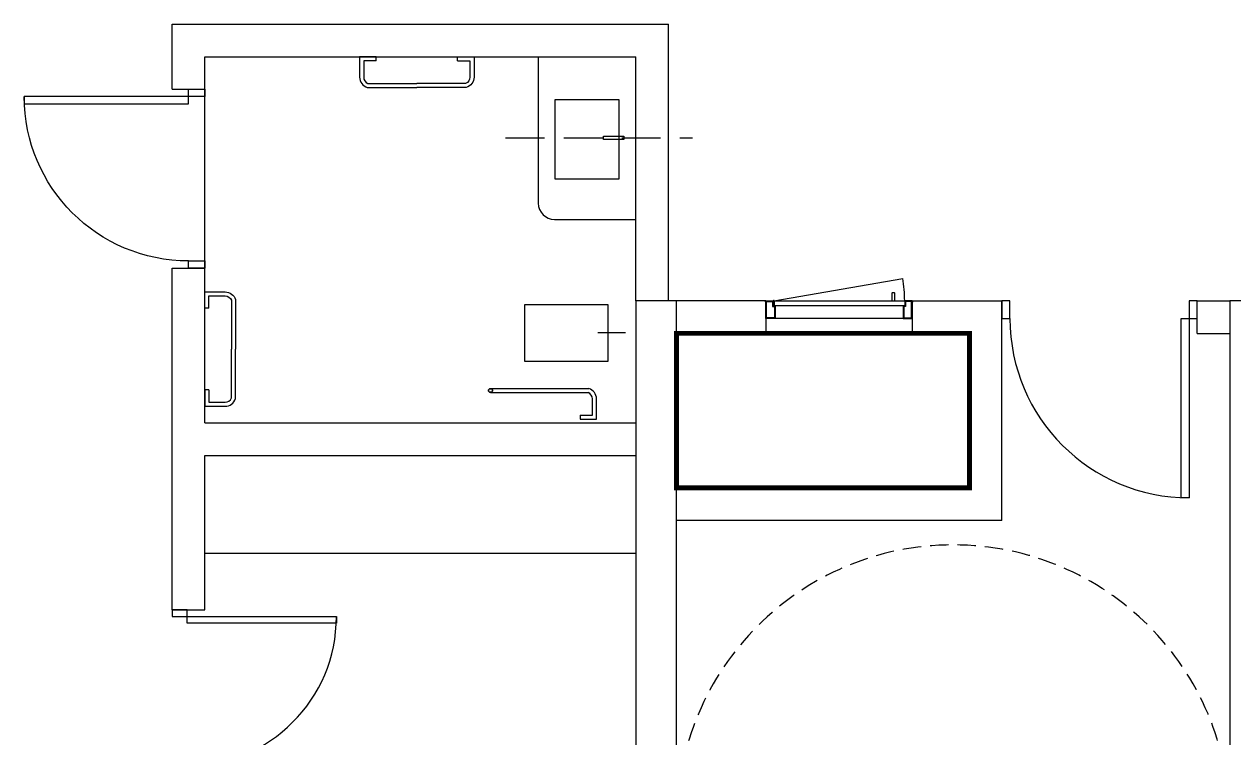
# Model space of a CAD drawing. Header units: feet. Extents: x 1421395 to 1426379, y -945253 to -943919.
# Drawn here: x 1424564.9 to 1424854.3, y -944860.4 to -944689.7 of the extents above; entities that cross this region are included whole.
import ezdxf

# ---------------------------------------------------------------- set-up
doc = ezdxf.new("R2010")
doc.units = ezdxf.units.FT
for name, pattern in [('Xref Typical$0$00_xref_ser core$0$00_xref_ser core$0$00_101_typ xref core$0$A- xref 104$0$HIDDEN2', [4.7625, 3.175, -1.5875]), ('Xref Typical$0$00_xref_ser core$0$00_xref_ser core$0$00_101_typ xref core$0$HIDDEN2', [4.7625, 3.175, -1.5875]), ('Xref Typical$0$STAIR$0$HIDDEN', [0.375, 0.25, -0.125])]:
    doc.linetypes.add(name, pattern=pattern)
for name, color, linetype in [('E--concrete-2', 4, 'Continuous'), ('Xref Typical$0$07--dim-1', 8, 'Continuous'), ('Xref Typical$0$F--Blockwall', 3, 'Continuous'), ('Xref Typical$0$L--doors-1', 1, 'Continuous'), ('Xref Typical$0$N--Fixtures', 1, 'Continuous'), ('Xref Typical$0$STAIR$0$L--stairs-1', 1, 'Continuous')]:
    doc.layers.add(name, color=color, linetype=linetype)
doc.layers.add('pline', color=210, linetype='Continuous', lineweight=5)
doc.layers.get('Xref Typical$0$07--dim-1').off()

# ---------------------------------------------------------------- blocks, each defined once
blk = doc.blocks.new('Xref Typical$0$A$C04CA7957')
at = {"layer": 'Xref Typical$0$STAIR$0$L--stairs-1', "linetype": 'Xref Typical$0$STAIR$0$HIDDEN', "ltscale": 450}
blk.add_arc((48441.1, 5499.7, 0), 1700, 0, 180, dxfattribs=at)
blk = doc.blocks.new('Xref Typical$0$00_xref_ser core$0$00_xref_ser core$0$D-1100')
at = {"layer": 'Xref Typical$0$L--doors-1', "color": 5}
for points in [[(45, 50), (45, 1060), (90, 1060), (90, 50)], [(0, -50), (45, -50), (45, 50), (0, 50)], [(1055, -50), (1100, -50), (1100, 50), (1055, 50)]]:
    blk.add_lwpolyline(points, close=True, dxfattribs=at)
at = {"layer": 'Xref Typical$0$L--doors-1'}
blk.add_arc((45, 50), 1010, 0, 90, dxfattribs=at)
blk = doc.blocks.new('Xref Typical$0$00_xref_ser core$0$00_xref_ser core$0$00_101_typ xref core$0$A- xref 104$0$WC-1')
at = {"layer": 'Xref Typical$0$N--Fixtures'}
for p, q in [((-175, 225), (-175, 735)), ((-175, 735), (175, 735)), ((175, 735), (175, 225)), ((175, 225), (-175, 225))]:
    blk.add_line(p, q, dxfattribs=at)
at = {"layer": 'Xref Typical$0$N--Fixtures', "color": 14, "linetype": 'Xref Typical$0$00_xref_ser core$0$00_xref_ser core$0$00_101_typ xref core$0$A- xref 104$0$HIDDEN2', "ltscale": 360}
blk.add_line((0, 117), (0, 286.4), dxfattribs=at)
blk = doc.blocks.new('Xref Typical$0$00_xref_ser core$0$00_xref_ser core$0$A$C3D8E077B')
at = {"layer": 'Xref Typical$0$N--Fixtures'}
for p, q in [((-493.8, -36.1, 0), (-493.8, -11.1, 0)), ((7.5, -36.1, 0), (7.5, -11.1, 0))]:
    blk.add_line(p, q, dxfattribs=at)
at = {"layer": 'Xref Typical$0$N--Fixtures', "elevation": 0}
for points in [[(-493.8, -11.1), (-594.8, -11.1), (-594.8, -136.1, 0.32919), (-547.4, -200.3), (-242.8, -200.3)], [(-493.8, -36.1), (-569.8, -36.1), (-569.8, -136.1, 0.30742), (-543.2, -175.3), (-243.2, -175.3)], [(7.5, -36.1), (83.5, -36.1), (83.5, -136.1, -0.30742), (56.8, -175.3), (-243.2, -175.3)], [(7.5, -11.1), (108.5, -11.1), (108.5, -136.1, -0.32919), (61, -200.3), (-243.1, -200.3)]]:
    blk.add_lwpolyline(points, format="xyb", dxfattribs=at)
blk = doc.blocks.new('Xref Typical$0$00_xref_ser core$0$00_xref_ser core$0$00_101_typ xref core$0$A$C74D94339')
at = {"layer": 'Xref Typical$0$N--Fixtures', "linetype": 'Xref Typical$0$00_xref_ser core$0$00_xref_ser core$0$00_101_typ xref core$0$HIDDEN2', "ltscale": 75}
blk.add_line((0, -726.9), (0, 422.2), dxfattribs=at)
at = {"layer": 'Xref Typical$0$N--Fixtures', "color": 14}
for p, q in [((-10, -125), (-10, 0)), ((-10, 0), (10, 0)), ((10, 0), (10, -125)), ((10, -125), (-10, -125))]:
    blk.add_line(p, q, dxfattribs=at)
at = {"layer": 'Xref Typical$0$N--Fixtures', "extrusion": (-2.95142e-11, 1.35311e-08, 1), "elevation": 0}
blk.add_lwpolyline([(-235.5, -31.5), (254.5, -31.5), (254.5, -421.5), (-235.5, -421.5)], close=True, dxfattribs=at)
blk = doc.blocks.new('Xref Typical$0$00_xref_ser core$0$00_xref_ser core$0$SD- shutter')
at = {"layer": 'Xref Typical$0$L--doors-1'}
for p, q in [((57, 0), (843, 0)), ((852, -108), (58.9, -246.2))]:
    blk.add_line(p, q, dxfattribs=at)
for points in [[(45, -108), (45, -78), (57, -78), (57, 0), (0, 0), (0, -108)], [(855, -108), (855, -78), (843, -78), (843, 0), (900, 0), (900, -108)], [(41, -104), (41, -74), (53, -74), (53, -4), (4, -4), (4, -104)], [(859, -104), (859, -74), (847, -74), (847, -4), (896, -4), (896, -104)], [(47, -78), (851, -78), (851, -108), (47, -108)], [(851, -108), (849, -108), (849, -78), (851, -78)], [(855, -108), (853, -108), (853, -78), (855, -78)]]:
    blk.add_lwpolyline(points, close=True, dxfattribs=at)
for points in [[(0, -103), (-5, -103)], [(-5, -103), (-5, -108)], [(900, -103), (905, -103), (905, -108)]]:
    blk.add_lwpolyline(points, dxfattribs=at)
blk.add_lwpolyline([(108, -108), (108, -152, 0.414214), (114, -158), (120, -158, 0.414214), (126, -152), (126, -108)], format="xyb", dxfattribs=at)
blk.add_circle((852, -108), 1, dxfattribs=at)
for centre, radius, end in [((854, -108), 807, 189.8595), ((852, -108), 3, 0)]:
    blk.add_arc(centre, radius, 180, end, dxfattribs=at)

msp = doc.modelspace()

# ---------------------------------------------------------------- linework, layer by layer
at = {"layer": 'E--concrete-2', "extrusion": (-6.24309e-13, 1.25923e-06, 1), "elevation": -1.15}
for points in [[(1424711.23, -945102.28), (1424720.96, -945102.28), (1424720.96, -944755.9), (1424711.23, -944755.9)], [(1424853.29, -945102.28), (1424863.02, -945102.28), (1424863.02, -944755.9), (1424853.29, -944755.9)]]:
    msp.add_lwpolyline(points, close=True, dxfattribs=at)
at = {"layer": 'pline', "color": 4, "linetype": 'Continuous', "extrusion": (-7.30952e-16, 1.25923e-06, 1), "const_width": 1.17, "elevation": -1.13}
msp.add_lwpolyline([(1424720.96, -944800.66), (1424791.01, -944800.66), (1424791.01, -944763.69), (1424720.96, -944763.69)], close=True, dxfattribs=at)
at = {"layer": 'Xref Typical$0$F--Blockwall', "extrusion": (-7.30952e-16, 1.25923e-06, 1)}
for p, q in [((1424600.31, -944689.74, 0.04), (1424719.01, -944689.74, 0.04)), ((1424600.31, -944705.31, 0.04), (1424600.31, -944689.74, 0.04)), ((1424719.01, -944697.53, 0.04), (1424719.01, -944689.74, 0.04)), ((1424608.09, -944697.53, 0.04), (1424711.23, -944697.53, 0.04)), ((1424608.09, -944705.31, 0.04), (1424608.09, -944697.53, 0.04)), ((1424711.23, -944755.9, 0.04), (1424711.23, -944697.53, 0.04)), ((1424719.01, -944755.9, 0.04), (1424719.01, -944697.53, 0.04)), ((1424600.31, -944705.31, 0.04), (1424608.09, -944705.31, 0.04)), ((1424600.31, -944748.12, 0.04), (1424608.09, -944748.12, 0.04)), ((1424600.31, -944829.85, 0.04), (1424600.31, -944748.12, 0.04)), ((1424608.09, -944785.09, 0.04), (1424608.09, -944748.12, 0.04)), ((1424742.33, -944755.9, 0.04), (1424720.92, -944755.9, 0.04)), ((1424742.33, -944755.9, 0.04), (1424742.33, -944763.69, 0.04)), ((1424777.35, -944755.9, 0.04), (1424777.35, -944763.69, 0.04)), ((1424777.35, -944755.9, 0.04), (1424790.97, -944755.9, 0.04)), ((1424791.01, -944755.9, 0.04), (1424798.8, -944755.9, 0.04)), ((1424798.8, -944808.44, 0.04), (1424798.8, -944755.9, 0.04)), ((1424845.5, -944755.9, 0.04), (1424853.28, -944755.9, 0.04)), ((1424845.5, -944763.69, 0.04), (1424845.5, -944755.9, 0.04)), ((1424742.33, -944763.69, 0.04), (1424720.92, -944763.69, 0.04)), ((1424777.35, -944763.69, 0.04), (1424790.97, -944763.69, 0.04)), ((1424791.01, -944800.66, 0.04), (1424791.01, -944763.69, 0.04)), ((1424845.5, -944763.69, 0.04), (1424853.28, -944763.69, 0.04)), ((1424608.09, -944785.09, 0.04), (1424711.23, -944785.09, 0.04)), ((1424608.09, -944792.88, 0.04), (1424711.23, -944792.88, 0.04)), ((1424608.09, -944829.85, 0.04), (1424608.09, -944792.88, 0.04)), ((1424791.01, -944800.66, 0.04), (1424720.96, -944800.66, 0.04)), ((1424798.8, -944808.44, 0.04), (1424720.96, -944808.44, 0.04)), ((1424600.31, -944829.85, 0.04), (1424608.09, -944829.85, 0.04))]:
    msp.add_line(p, q, dxfattribs=at)
at = {"layer": 'Xref Typical$0$L--doors-1', "extrusion": (-7.30952e-16, 1.25923e-06, 1)}
for p, q in [((1424608.09, -944748.12, 0.04), (1424608.09, -944705.31, 0.04)), ((1424742.33, -944763.69, 0.04), (1424777.35, -944763.69, 0.04))]:
    msp.add_line(p, q, dxfattribs=at)
at = {"layer": 'Xref Typical$0$N--Fixtures', "extrusion": (-1.82638e-08, 1.25802e-06, 1)}
for p, q in [((1424687.88, -944697.53, 0.04), (1424687.88, -944732.55, 0.04)), ((1424691.77, -944736.44, 0.04), (1424711.23, -944736.44, 0.04))]:
    msp.add_line(p, q, dxfattribs=at)
at = {"layer": 'Xref Typical$0$N--Fixtures', "extrusion": (-7.30952e-16, 1.25923e-06, 1)}
for p, q in [((1424697.88, -944783.26, 0.04), (1424697.88, -944784.24, 0.04)), ((1424608.09, -944816.23, 0.04), (1424711.22, -944816.23, 0.04))]:
    msp.add_line(p, q, dxfattribs=at)
at = {"layer": 'Xref Typical$0$N--Fixtures', "extrusion": (-2.62333e-09, 1.25549e-06, 1), "elevation": -1.15}
for points in [[(1424676.45, -944776.87), (1424699.97, -944776.87)], [(1424676.45, -944777.85), (1424699.8, -944777.85)]]:
    msp.add_lwpolyline(points, dxfattribs=at)
for points in [[(1424697.88, -944784.24), (1424701.81, -944784.24), (1424701.81, -944779.37, 0.32919), (1424699.97, -944776.87)], [(1424697.88, -944783.26), (1424700.84, -944783.26), (1424700.84, -944779.37, 0.30742), (1424699.8, -944777.85)]]:
    msp.add_lwpolyline(points, format="xyb", dxfattribs=at)
at = {"layer": 'Xref Typical$0$N--Fixtures', "extrusion": (-7.30952e-16, 1.25923e-06, 1)}
for radius in [0.486, 0.409]:
    msp.add_circle((1424676.45, -944777.36, -1.15), radius, dxfattribs=at)
at = {"layer": 'Xref Typical$0$N--Fixtures', "extrusion": (-2.79082e-08, 1.25429e-06, 1)}
msp.add_arc((1424691.77, -944732.55, -1.18), 3.89, 180, 270, dxfattribs=at)

# ---------------------------------------------------------------- block references
at = {"layer": 'Xref Typical$0$07--dim-1', "extrusion": (1.62574e-12, 1.25923e-06, 1), "xscale": 0.03891891879323523, "yscale": 0.03891891879323523, "zscale": 0.03891891879323523}
msp.add_blockref('Xref Typical$0$A$C04CA7957', (1422901.85, -945094.49, -1.15), dxfattribs=at)
at = {"layer": 'Xref Typical$0$L--doors-1', "extrusion": (1.62574e-12, 1.25923e-06, 1)}
for name, p, xscale, yscale, zscale, rotation in [('Xref Typical$0$00_xref_ser core$0$00_xref_ser core$0$D-1100', (1424606.15, -944705.31, -1.15), -0.03891891879323525, 0.03891891879323525, 0.03891891879323525, 89.99999961582651), ('Xref Typical$0$00_xref_ser core$0$00_xref_ser core$0$SD- shutter', (1424777.35, -944760.11, -1.15), 0.03891891879323523, 0.03891891879323523, 0.03891891879323523, 179.9999999999888), ('Xref Typical$0$00_xref_ser core$0$00_xref_ser core$0$D-1100', (1424845.5, -944758.03, -1.15), 0.04245700231971191, 0.04245700231971191, 0.04245700231971191, 179.9999999999978), ('Xref Typical$0$00_xref_ser core$0$00_xref_ser core$0$D-1100', (1424602.08, -944829.85, -1.15), 0.03538083526657806, 0.03538083526657806, 0.03538083526657806, 269.9999999999995)]:
    msp.add_blockref(name, p, dxfattribs=dict(at, xscale=xscale, yscale=yscale, zscale=zscale, rotation=rotation))
at = {"layer": 'Xref Typical$0$N--Fixtures', "extrusion": (-2.62333e-09, 1.25549e-06, 1), "xscale": 0.03891891879323523, "yscale": 0.03891891879323523, "zscale": 0.03891891879323523}
msp.add_blockref('Xref Typical$0$00_xref_ser core$0$00_xref_ser core$0$A$C3D8E077B', (1424668.28, -944697.09, -1.15), dxfattribs=at)
at = {"layer": 'Xref Typical$0$N--Fixtures', "extrusion": (1.62574e-12, 1.25923e-06, 1)}
for name, p, xscale, yscale, zscale, rotation in [('Xref Typical$0$00_xref_ser core$0$00_xref_ser core$0$00_101_typ xref core$0$A$C74D94339', (1424708.35, -944716.93, -1.15), 0.03891891879323525, 0.03891891879323525, 0.03891891879323525, 270.0000043891968), ('Xref Typical$0$00_xref_ser core$0$00_xref_ser core$0$00_101_typ xref core$0$A- xref 104$0$WC-1', (1424713.29, -944763.58, -1.15), 0.03891891879323524, 0.03891891879323524, 0.03891891879323524, 90.00000154666445)]:
    msp.add_blockref(name, p, dxfattribs=dict(at, xscale=xscale, yscale=yscale, zscale=zscale, rotation=rotation))
at = {"layer": 'Xref Typical$0$N--Fixtures', "extrusion": (-2.62333e-09, 1.25549e-06, 1), "xscale": 0.03891891879323524, "yscale": 0.03891891879323524, "zscale": 0.03891891879323524, "rotation": 89.99999999999973}
msp.add_blockref('Xref Typical$0$00_xref_ser core$0$00_xref_ser core$0$A$C3D8E077B', (1424607.66, -944757.99, -1.15), dxfattribs=at)

doc.saveas('drawing.dxf')
